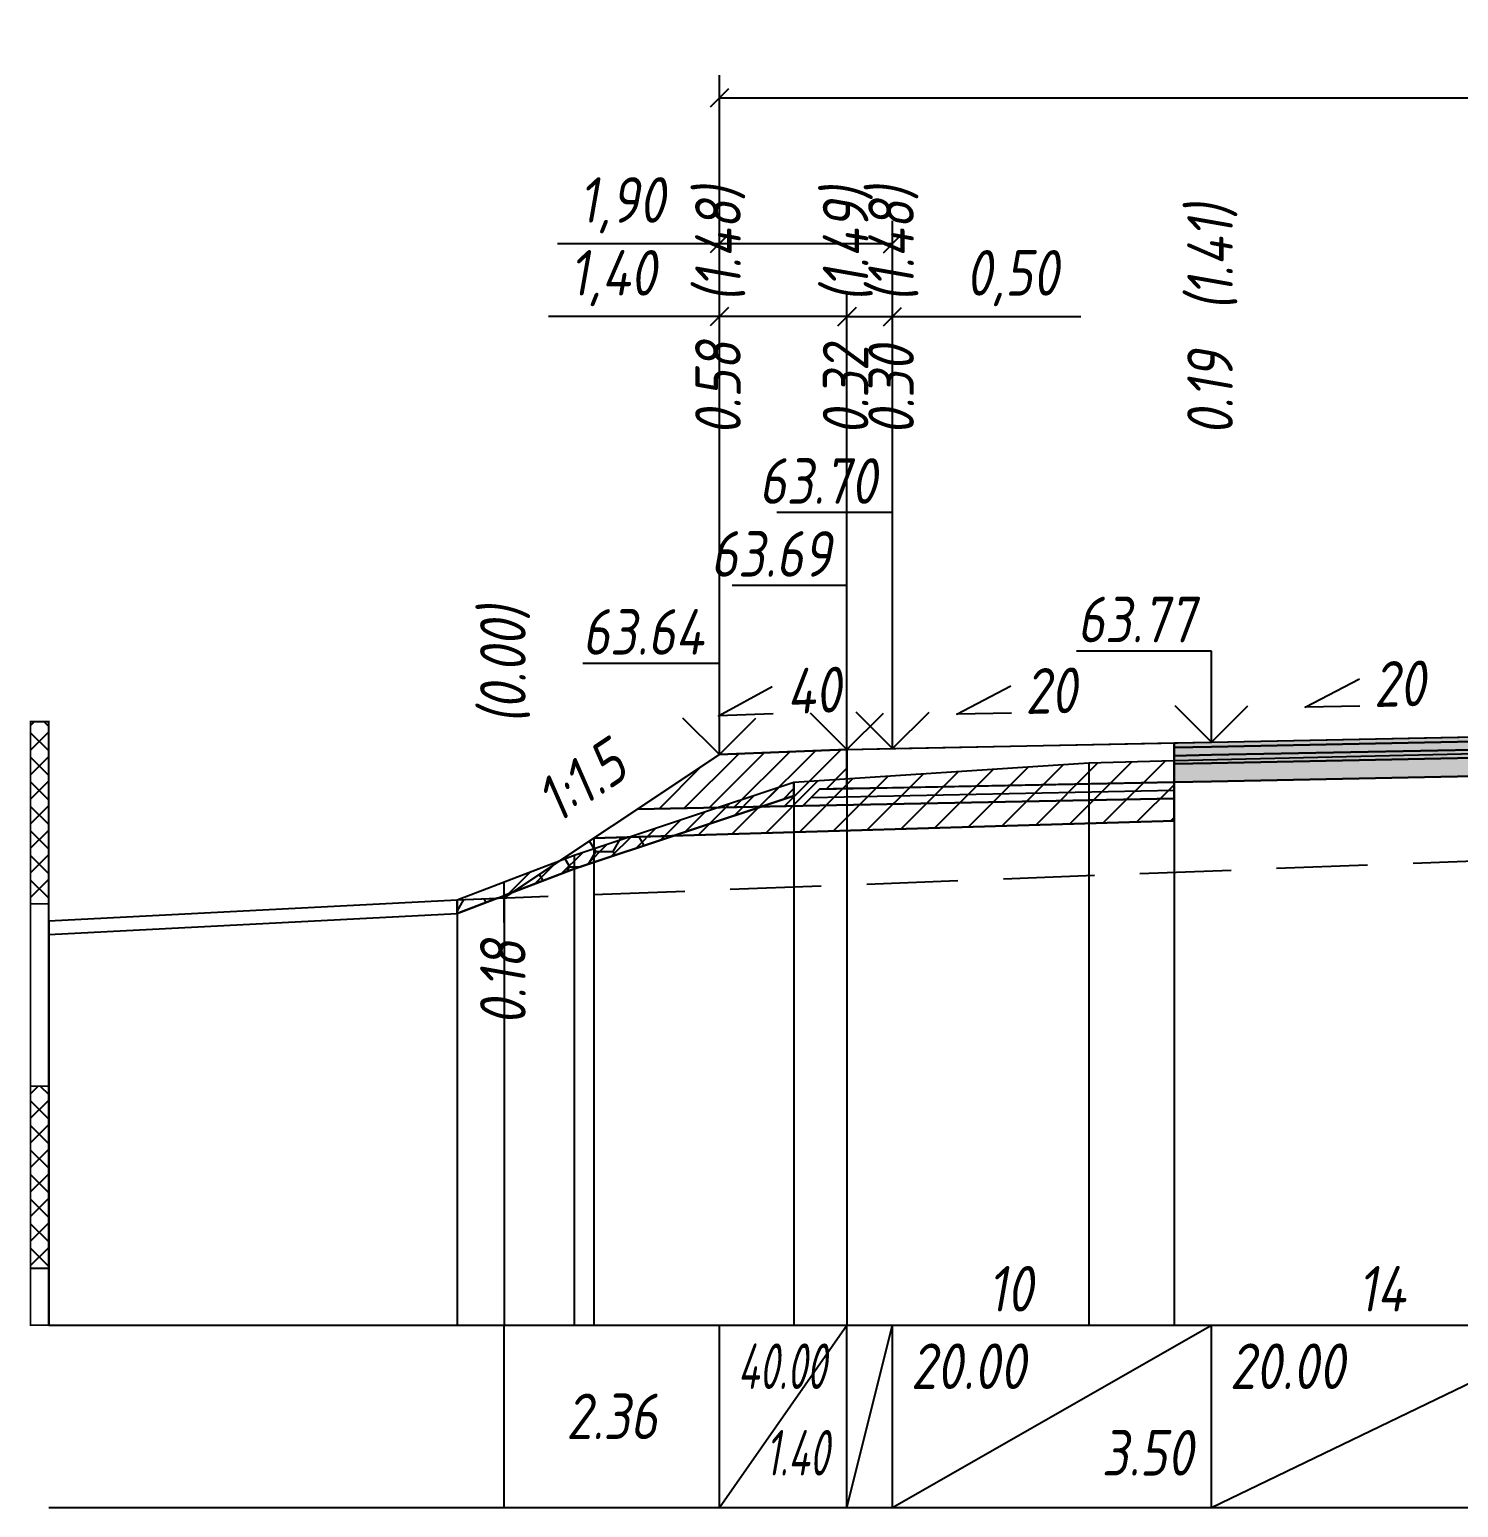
# Model space of a CAD drawing. Extents: x -717 to 1451, y -133302 to 233.
# Drawn here: x 78.9 to 157.4, y -44792 to -44710.9 of the extents above; entities that cross this region are included whole.
import ezdxf
from ezdxf.enums import TextEntityAlignment as Align

# ---------------------------------------------------------------- set-up
doc = ezdxf.new("R2010")
doc.units = 0
doc.linetypes.add('штриховая', pattern=[0.75, 0.5, -0.25])
for name, color, linetype in [('Интерполированный поперечник', 2, 'Continuous'), ('Код_514', 1, 'Continuous'), ('Контур_0', 7, 'Continuous'), ('Контур_2521', 7, 'Continuous'), ('Контур_2564', 7, 'Continuous'), ('Контур_2660', 7, 'Continuous'), ('Контур_2665', 7, 'Continuous'), ('Контур_400', 7, 'Continuous'), ('Контур_508', 7, 'Continuous'), ('Контур_512', 7, 'Continuous'), ('Контур_513', 7, 'Continuous'), ('Контур_818', 7, 'Continuous'), ('Красный поперечник', 1, 'Continuous'), ('Линейка абсолютных высот', 7, 'Continuous'), ('Объём_2501', 7, 'Continuous'), ('Объём_2564', 7, 'Continuous'), ('Объём_2650', 7, 'Continuous'), ('Объём_2660', 7, 'Continuous'), ('Объём_2661', 7, 'Continuous'), ('Объём_2663', 7, 'Continuous'), ('Объём_2665', 7, 'Continuous'), ('Объём_2666', 7, 'Continuous'), ('Объём_2753', 7, 'Continuous'), ('Откосы', 7, 'Continuous'), ('Отметки покрытия', 7, 'Continuous'), ('Рабочие отметки', 7, 'Continuous'), ('Рабочие отметки доп.', 7, 'Continuous'), ('Слои выравнивания', 7, 'Continuous'), ('Таблица', 7, 'Continuous'), ('Уклоны проезжей части', 7, 'Continuous'), ('Черный поперечник', 3, 'Continuous')]:
    doc.layers.add(name, color=color, linetype=linetype)
for name, color, linetype, true_color in [('Контур_2540', 2, 'Continuous', 0xffff00), ('Контур_2560', 2, 'Continuous', 0xffff00), ('Контур_2561', 7, 'Continuous', 0xff8040), ('Контур_2562', 3, 'Continuous', 0x00ff00), ('Контур_2563', 7, 'Continuous', 0xff8000), ('Контур_2570', 7, 'Continuous', 0x80ff00), ('Контур_2725', 7, 'Continuous', 0x323232), ('Контур_2736', 4, 'Continuous', 0x00ffff), ('Контур_2737', 4, 'Continuous', 0x00ffff), ('Контур_2738', 4, 'Continuous', 0x00ffff), ('Контур_2739', 4, 'Continuous', 0x00ffff), ('Контур_2741', 4, 'Continuous', 0x00ffff), ('Контур_2742', 4, 'Continuous', 0x00ffff), ('Контур_2743', 4, 'Continuous', 0x00ffff), ('Контур_2744', 7, 'Continuous', 0xa4ffff), ('Контур_2745', 7, 'Continuous', 0xa4ffff), ('Контур_2747', 4, 'Continuous', 0x00ffff), ('Контур_2748', 4, 'Continuous', 0x00ffff), ('Контур_2749', 4, 'Continuous', 0x00ffff), ('Контур_2750', 4, 'Continuous', 0x00ffff), ('Контур_2751', 4, 'Continuous', 0x00ffff), ('Контур_2752', 4, 'Continuous', 0x00ffff), ('Контур_2760', 7, 'Continuous', 0x323232), ('Контур_2761', 7, 'Continuous', 0x323232), ('Контур_2762', 7, 'Continuous', 0x323232), ('Контур_2763', 7, 'Continuous', 0x323232), ('Контур_402', 7, 'Continuous', 0xff6464), ('Контур_703', 4, 'Continuous', 0x00ffff), ('Контур_705', 4, 'Continuous', 0x00ffff), ('Контур_707', 4, 'Continuous', 0x00ffff), ('Контур_720', 131, 'Continuous', 0xaaffff), ('Объём_2500', 7, 'Continuous', 0xc0c0c0), ('Объём_2520', 7, 'Continuous', 0x80ffff), ('Объём_2540', 2, 'Continuous', 0xffff00), ('Объём_2560', 2, 'Continuous', 0xffff00), ('Объём_2561', 7, 'Continuous', 0xff8040), ('Объём_2562', 3, 'Continuous', 0x00ff00), ('Объём_2563', 7, 'Continuous', 0xff8000), ('Объём_2570', 7, 'Continuous', 0x80ff00), ('Объём_2600', 7, 'Continuous', 0x808000), ('Объём_2746', 2, 'Continuous', 0xffff00)]:
    doc.layers.add(name, color=color, linetype=linetype, true_color=true_color)
doc.styles.get("Standard").update_dxf_attribs({"font": 'txt', "height": 2.5})
doc.styles.add('М', font='romand.shx', dxfattribs={"width": 0.8, "oblique": 10, "height": 2.5})
doc.dimstyles.new('ISO-25', dxfattribs={"dimtxt": 2.5, "dimasz": 2.5, "dimexe": 1.25, "dimexo": 0.625, "dimtad": 1, "dimtxsty": 'Standard', "dimcen": 2.5, "dimadec": 0, "dimazin": 0, "dimtfac": 1, "dimtmove": 0, "dimatfit": 3, "dimfxl": 1, "dimarcsym": 0})
pattern_1 = [(45.0000013, (0, 0), (-0.67351924, 0.67351921), []), (135.0000003, (0, 0), (-0.673519222, -0.67351923), [])]

# ---------------------------------------------------------------- blocks, each defined once
blk = doc.blocks.new('_Oblique')
at = {"color": 0, "linetype": 'ByBlock', "lineweight": -2}
blk.add_line((-0.5, -0.5), (0.5, 0.5), dxfattribs=at)
blk = doc.blocks.new('*D1051')
at = {"color": 0, "lineweight": -2, "transparency": 16777216}
for p, q in [((116.803, -44750.122), (116.803, -44725.402)), ((123.803, -44749.842), (123.803, -44725.402)), ((116.803, -44726.652), (107.426, -44726.652)), ((123.803, -44726.652), (116.803, -44726.652))]:
    blk.add_line(p, q, dxfattribs=at)
at = {"layer": 'Defpoints', "color": 0, "transparency": 16777216}
for p in [(123.803, -44726.652), (116.803, -44750.747), (123.803, -44750.467)]:
    blk.add_point(p, dxfattribs=at)
at = {"color": 0, "lineweight": -2, "transparency": 16777216, "rotation": 180}
blk.add_blockref('_Oblique', (116.803, -44726.652), dxfattribs=at)
at = {"color": 0, "lineweight": -2, "transparency": 16777216}
blk.add_blockref('_Oblique', (123.803, -44726.652), dxfattribs=at)
at = {"color": 0, "transparency": 16777216, "insert": (110.966, -44724.539), "char_height": 2.5, "width": 8.75, "attachment_point": 5, "style": 'М'}
blk.add_mtext('1,40', dxfattribs=at)
blk = doc.blocks.new('*D1053')
at = {"color": 0, "lineweight": -2, "transparency": 16777216}
for p, q in [((123.803, -44749.842), (123.803, -44725.402)), ((126.303, -44749.792), (126.303, -44725.402)), ((123.803, -44726.652), (126.303, -44726.652)), ((126.303, -44726.652), (136.639, -44726.652))]:
    blk.add_line(p, q, dxfattribs=at)
at = {"layer": 'Defpoints', "color": 0, "transparency": 16777216}
for p in [(126.303, -44726.652), (126.303, -44750.417), (123.803, -44750.467)]:
    blk.add_point(p, dxfattribs=at)
at = {"color": 0, "lineweight": -2, "transparency": 16777216, "rotation": 180}
blk.add_blockref('_Oblique', (123.803, -44726.652), dxfattribs=at)
at = {"color": 0, "lineweight": -2, "transparency": 16777216}
blk.add_blockref('_Oblique', (126.303, -44726.652), dxfattribs=at)
at = {"color": 0, "transparency": 16777216, "insert": (132.878, -44724.539), "char_height": 2.5, "width": 9.16667, "attachment_point": 5, "style": 'М'}
blk.add_mtext('0,50', dxfattribs=at)
blk = doc.blocks.new('*D1056')
at = {"color": 0, "lineweight": -2, "transparency": 16777216}
for p, q in [((116.803, -44750.122), (116.803, -44721.402)), ((126.303, -44749.792), (126.303, -44721.402)), ((116.803, -44722.652), (107.924, -44722.652)), ((126.303, -44722.652), (116.803, -44722.652))]:
    blk.add_line(p, q, dxfattribs=at)
at = {"layer": 'Defpoints', "color": 0, "transparency": 16777216}
for p in [(126.303, -44722.652), (126.303, -44750.417), (116.803, -44750.747)]:
    blk.add_point(p, dxfattribs=at)
at = {"color": 0, "lineweight": -2, "transparency": 16777216, "rotation": 180}
blk.add_blockref('_Oblique', (116.803, -44722.652), dxfattribs=at)
at = {"color": 0, "lineweight": -2, "transparency": 16777216}
blk.add_blockref('_Oblique', (126.303, -44722.652), dxfattribs=at)
at = {"color": 0, "transparency": 16777216, "insert": (111.464, -44720.539), "char_height": 2.5, "width": 8.75, "attachment_point": 5, "style": 'М'}
blk.add_mtext('1,90', dxfattribs=at)
blk = doc.blocks.new('*D1057')
at = {"color": 0, "lineweight": -2, "transparency": 16777216}
for p, q in [((116.803, -44750.122), (116.803, -44713.402)), ((212.303, -44750.122), (212.303, -44713.402)), ((116.803, -44714.652), (212.303, -44714.652))]:
    blk.add_line(p, q, dxfattribs=at)
at = {"layer": 'Defpoints', "color": 0, "transparency": 16777216}
for p in [(212.303, -44714.652), (116.803, -44750.747), (212.303, -44750.747)]:
    blk.add_point(p, dxfattribs=at)
at = {"color": 0, "lineweight": -2, "transparency": 16777216, "rotation": 180}
blk.add_blockref('_Oblique', (116.803, -44714.652), dxfattribs=at)
at = {"color": 0, "lineweight": -2, "transparency": 16777216}
blk.add_blockref('_Oblique', (212.303, -44714.652), dxfattribs=at)
at = {"color": 0, "transparency": 16777216, "insert": (164.553, -44712.539), "char_height": 2.5, "width": 10.41667, "attachment_point": 5, "style": 'М'}
blk.add_mtext('19,10', dxfattribs=at)

msp = doc.modelspace()

# ---------------------------------------------------------------- hatches: boundary and pattern name
at = {"layer": 'Линейка абсолютных высот'}
h = msp.add_hatch(dxfattribs=at)
h.set_pattern_fill('ANSI37', scale=0.3, style=0)
h.set_pattern_definition(pattern_1)
h.paths.add_polyline_path([(80, -44758.878), (80, -44748.878), (79, -44748.878), (79, -44758.878)])
h = msp.add_hatch(dxfattribs=at)
h.set_pattern_fill('ANSI37', scale=0.3, style=0)
h.set_pattern_definition(pattern_1)
h.paths.add_polyline_path([(80, -44778.878), (80, -44768.878), (79, -44768.878), (79, -44778.878)])
at = {"layer": 'Объём_2563'}
h = msp.add_hatch(dxfattribs=at)
h.set_pattern_fill('ANSI31', color=256, scale=0.3)
h.paths.add_polyline_path([(116.803, -44750.684), (123.803, -44750.404), (123.803, -44752.554), (122.303, -44752.584), (121.384, -44753.503), (112.303, -44753.684)])
at = {"layer": 'Объём_2570'}
h = msp.add_hatch(dxfattribs=at)
h.set_pattern_fill('ANSI31', color=256, scale=0.2)
h.paths.add_polyline_path([(120.888, -44752.948), (108.837, -44756.963), (105, -44758.419), (105, -44757.669), (108.837, -44756.213), (120.888, -44752.198)])
at = {"layer": 'Объём_2600'}
h = msp.add_hatch(dxfattribs=at)
h.set_pattern_fill('ANSI31', color=6, scale=0.4)
h.paths.add_polyline_path([(137.077, -44751.142), (141.749, -44751.011), (141.749, -44754.323), (114.288, -44755.147), (120.888, -44752.948), (120.888, -44752.198)])
h = msp.add_hatch(dxfattribs=at)
h.set_pattern_fill('HONEY', color=5, scale=0.3)
h.paths.add_polyline_path([(108.837, -44756.963), (105.466, -44758.242), (109.911, -44755.278), (114.288, -44755.147)])
h = msp.add_hatch(dxfattribs=at)
h.set_pattern_fill('HONEY', color=5, scale=0.3)
h.paths.add_polyline_path([(102.408, -44759.402), (102.408, -44758.652), (104.608, -44758.568)])
at = {"layer": 'Слои выравнивания'}
for color, points in [(2, [(141.749, -44750.045), (143.803, -44750.004), (159.091, -44749.698), (164.472, -44749.591), (164.553, -44749.589), (164.553, -44749.839), (164.472, -44749.841), (159.091, -44749.948), (143.803, -44750.254), (141.749, -44750.295)]), (3, [(141.749, -44750.295), (143.803, -44750.254), (159.091, -44749.948), (164.472, -44749.841), (164.553, -44749.839), (164.553, -44750.289), (164.472, -44750.291), (159.091, -44750.398), (143.803, -44750.704), (141.749, -44750.745)]), (4, [(141.749, -44750.745), (143.803, -44750.704), (159.091, -44750.398), (164.472, -44750.291), (164.553, -44750.289), (164.553, -44750.739), (164.472, -44750.741), (159.091, -44750.848), (143.803, -44751.154), (141.749, -44751.195)]), (5, [(141.749, -44751.195), (143.803, -44751.154), (159.091, -44750.848), (164.472, -44750.741), (164.553, -44750.739), (164.553, -44751.739), (164.472, -44751.741), (159.091, -44751.848), (143.803, -44752.154), (141.749, -44752.195)])]:
    msp.add_hatch(color=color, dxfattribs=at).paths.add_polyline_path(points)

# ---------------------------------------------------------------- linework, layer by layer
at = {"layer": 'Интерполированный поперечник', "linetype": 'штриховая', "ltscale": 10, "flags": 128}
msp.add_lwpolyline([(102.408, -44758.652), (217.127, -44754.249)], dxfattribs=at)
at = {"layer": 'Код_514'}
for p, q in [((105, -44792), (105, -44782)), ((116.803, -44792), (116.803, -44782)), ((116.803, -44792), (123.803, -44782)), ((123.803, -44792), (123.803, -44782)), ((123.803, -44792), (126.303, -44782)), ((126.303, -44792), (126.303, -44782)), ((126.303, -44792), (143.803, -44782)), ((143.803, -44792), (143.803, -44782)), ((143.803, -44792), (164.553, -44782))]:
    msp.add_line(p, q, dxfattribs=at)
at = {"layer": 'Контур_0', "flags": 128}
for points in [[(126.303, -44752.504), (123.803, -44752.554), (123.803, -44750.404), (141.749, -44750.045), (141.749, -44752.195), (126.303, -44752.504), (126.303, -44752.504)], [(116.803, -44750.684), (105, -44758.553), (105, -44758.553), (105, -44758.553), (105, -44758.553), (105, -44758.553), (105, -44758.553), (105, -44758.553), (105, -44758.553), (105, -44758.553), (105, -44758.553), (105, -44758.553), (105, -44758.553), (105, -44758.553), (105, -44758.553), (105, -44759.908)], [(116.803, -44750.684), (105, -44758.553), (105, -44758.553), (105, -44758.553), (105, -44758.553), (105, -44758.553), (105, -44758.553), (105, -44758.553), (105, -44758.553), (105, -44758.553), (105, -44758.553), (105, -44758.553), (105, -44758.553), (105, -44758.553), (105, -44758.553), (105, -44759.908), (105, -44759.908), (105, -44758.553), (105, -44758.553), (105, -44758.553), (105, -44758.553), (105, -44758.553), (105, -44758.553), (105, -44758.553), (105, -44758.553), (105, -44758.553), (105, -44758.553), (105, -44758.553), (105, -44758.553), (105, -44758.553)], [(112.303, -44753.684), (121.384, -44753.503), (122.303, -44752.584), (123.803, -44752.554)], [(122.303, -44752.584), (141.749, -44752.195), (141.749, -44753.095), (121.384, -44753.503), (122.303, -44752.584), (122.303, -44752.584)]]:
    msp.add_lwpolyline(points, dxfattribs=at)
at = {"layer": 'Контур_2521', "color": 250, "flags": 128}
msp.add_lwpolyline([(121.843, -44753.043), (141.749, -44752.645)], dxfattribs=at)
at = {"layer": 'Контур_2540', "flags": 128}
msp.add_lwpolyline([(121.384, -44753.503), (141.749, -44753.095), (141.749, -44754.323), (109.911, -44755.278), (112.303, -44753.684), (121.384, -44753.503), (121.384, -44753.503)], dxfattribs=at)
at = {"layer": 'Контур_2560', "flags": 128}
msp.add_lwpolyline([(116.803, -44750.684), (116.803, -44750.684), (116.803, -44750.684), (123.803, -44750.404)], dxfattribs=at)
at = {"layer": 'Контур_2561', "flags": 128}
msp.add_lwpolyline([(123.803, -44750.404), (123.803, -44750.404), (116.803, -44750.684), (116.803, -44750.684), (123.803, -44750.404)], dxfattribs=at)
at = {"layer": 'Контур_2562', "flags": 128}
msp.add_lwpolyline([(116.803, -44750.684), (116.803, -44750.684), (116.803, -44750.684), (116.803, -44750.684), (116.803, -44750.684)], dxfattribs=at)
at = {"layer": 'Контур_2563', "flags": 128}
msp.add_lwpolyline([(116.803, -44750.684), (123.803, -44750.404), (123.803, -44752.554), (122.303, -44752.584), (121.384, -44753.503), (112.303, -44753.684), (116.803, -44750.684), (116.803, -44750.684)], dxfattribs=at)
at = {"layer": 'Контур_2564', "flags": 128}
msp.add_lwpolyline([(116.803, -44750.684), (123.803, -44750.404)], dxfattribs=at)
at = {"layer": 'Контур_2570', "flags": 128}
msp.add_lwpolyline([(80, -44760.559), (102.408, -44759.402), (102.408, -44759.402), (108.837, -44756.963), (120.888, -44752.948), (120.888, -44752.198), (137.077, -44751.142), (141.749, -44751.011), (159.091, -44750.613), (164.472, -44750.515), (164.553, -44750.516), (181.941, -44750.779), (187.216, -44750.83), (204.372, -44751.751), (209.076, -44751.982), (209.076, -44752.732), (214.916, -44754.223), (217.127, -44754.999), (217.127, -44754.999), (227.067, -44753.664), (232.244, -44753.259), (259.922, -44752.339), (266.06, -44752.468), (271.209, -44752.106)], dxfattribs=at)
at = {"layer": 'Контур_2660', "flags": 128}
msp.add_lwpolyline([(109.911, -44755.278), (141.749, -44754.323)], dxfattribs=at)
at = {"layer": 'Контур_2665', "flags": 128}
msp.add_lwpolyline([(116.803, -44750.684), (116.803, -44750.684)], dxfattribs=at)
at = {"layer": 'Контур_2725', "flags": 128}
msp.add_lwpolyline([(141.749, -44752.195), (143.803, -44752.154), (159.091, -44751.848), (164.472, -44751.741), (164.553, -44751.739), (181.941, -44752.087), (185.303, -44752.154), (187.216, -44752.192)], dxfattribs=at)
at = {"layer": 'Контур_2736', "flags": 128}
msp.add_lwpolyline([(116.803, -44750.684), (105, -44758.553)], dxfattribs=at)
at = {"layer": 'Контур_2737', "flags": 128}
msp.add_lwpolyline([(105, -44758.553), (105, -44758.553)], dxfattribs=at)
at = {"layer": 'Контур_2738', "flags": 128}
msp.add_lwpolyline([(105, -44758.553), (105, -44758.553)], dxfattribs=at)
at = {"layer": 'Контур_2739', "flags": 128}
msp.add_lwpolyline([(105, -44758.553), (105, -44758.553)], dxfattribs=at)
at = {"layer": 'Контур_2741', "flags": 128}
msp.add_lwpolyline([(105, -44758.553), (105, -44758.553)], dxfattribs=at)
at = {"layer": 'Контур_2742', "flags": 128}
msp.add_lwpolyline([(105, -44758.553), (105, -44758.553)], dxfattribs=at)
at = {"layer": 'Контур_2743', "flags": 128}
msp.add_lwpolyline([(105, -44758.553), (105, -44758.553)], dxfattribs=at)
at = {"layer": 'Контур_2744', "flags": 128}
msp.add_lwpolyline([(105, -44758.553), (105, -44758.553)], dxfattribs=at)
msp.add_lwpolyline([(105, -44758.553), (105, -44758.553)], dxfattribs=at)
msp.add_lwpolyline([(105, -44758.553), (105, -44758.553)], dxfattribs=at)
msp.add_lwpolyline([(105, -44758.553), (105, -44758.553)], dxfattribs=at)
msp.add_lwpolyline([(105, -44758.553), (105, -44758.553)], dxfattribs=at)
msp.add_lwpolyline([(105, -44758.553), (105, -44758.553)], dxfattribs=at)
at = {"layer": 'Контур_2745', "flags": 128}
msp.add_lwpolyline([(105, -44758.553), (105, -44758.553)], dxfattribs=at)
msp.add_lwpolyline([(105, -44758.553), (105, -44758.553)], dxfattribs=at)
msp.add_lwpolyline([(105, -44758.553), (105, -44758.553)], dxfattribs=at)
msp.add_lwpolyline([(105, -44758.553), (105, -44758.553)], dxfattribs=at)
msp.add_lwpolyline([(105, -44758.553), (105, -44758.553)], dxfattribs=at)
msp.add_lwpolyline([(105, -44758.553), (105, -44758.553)], dxfattribs=at)
at = {"layer": 'Контур_2747', "flags": 128}
msp.add_lwpolyline([(105, -44758.553), (105, -44758.553)], dxfattribs=at)
at = {"layer": 'Контур_2748', "flags": 128}
msp.add_lwpolyline([(105, -44758.553), (105, -44758.553)], dxfattribs=at)
at = {"layer": 'Контур_2749', "flags": 128}
msp.add_lwpolyline([(105, -44758.553), (105, -44758.553)], dxfattribs=at)
at = {"layer": 'Контур_2750', "flags": 128}
msp.add_lwpolyline([(105, -44758.553), (105, -44758.553)], dxfattribs=at)
at = {"layer": 'Контур_2751', "flags": 128}
msp.add_lwpolyline([(105, -44758.553), (105, -44758.553)], dxfattribs=at)
at = {"layer": 'Контур_2752', "flags": 128}
msp.add_lwpolyline([(105, -44758.553), (105, -44758.553)], dxfattribs=at)
at = {"layer": 'Контур_2760', "flags": 128}
msp.add_lwpolyline([(141.749, -44750.045), (143.803, -44750.004), (159.091, -44749.698), (164.472, -44749.591), (164.553, -44749.589), (181.941, -44749.937), (185.303, -44750.004), (187.216, -44750.042)], dxfattribs=at)
at = {"layer": 'Контур_2761', "flags": 128}
msp.add_lwpolyline([(141.749, -44750.295), (143.803, -44750.254), (159.091, -44749.948), (164.472, -44749.841), (164.553, -44749.839), (181.941, -44750.187), (185.303, -44750.254), (187.216, -44750.292)], dxfattribs=at)
at = {"layer": 'Контур_2762', "flags": 128}
msp.add_lwpolyline([(141.749, -44750.745), (143.803, -44750.704), (159.091, -44750.398), (164.472, -44750.291), (164.553, -44750.289), (181.941, -44750.637), (185.303, -44750.704), (187.216, -44750.742)], dxfattribs=at)
at = {"layer": 'Контур_2763', "flags": 128}
msp.add_lwpolyline([(141.749, -44751.195), (143.803, -44751.154), (159.091, -44750.848), (164.472, -44750.741), (164.553, -44750.739), (181.941, -44751.087), (185.303, -44751.154), (187.216, -44751.192)], dxfattribs=at)
at = {"layer": 'Контур_400', "flags": 128}
msp.add_lwpolyline([(123.803, -44750.404), (126.303, -44750.354), (126.303, -44750.354), (126.303, -44750.354), (126.303, -44750.354), (126.303, -44750.354), (126.303, -44750.354), (143.803, -44750.004), (164.553, -44749.589)], dxfattribs=at)
at = {"layer": 'Контур_402', "flags": 128}
msp.add_lwpolyline([(109.911, -44755.278), (141.749, -44754.323), (141.749, -44752.195), (164.553, -44751.739), (187.216, -44752.192), (187.216, -44754.319), (219.194, -44755.278)], dxfattribs=at)
at = {"layer": 'Контур_508', "flags": 128}
msp.add_lwpolyline([(105, -44758.553), (109.911, -44755.278), (141.749, -44754.323), (141.749, -44752.195), (164.553, -44751.739), (187.216, -44752.192), (187.216, -44754.319), (219.194, -44755.278), (229.276, -44762), (231.276, -44762), (246.209, -44752.045)], dxfattribs=at)
at = {"layer": 'Контур_512', "flags": 128}
msp.add_lwpolyline([(105, -44758.553), (109.911, -44755.278), (141.749, -44754.323)], dxfattribs=at)
at = {"layer": 'Контур_513', "flags": 128}
msp.add_lwpolyline([(105, -44758.553), (109.911, -44755.278), (141.749, -44754.323), (141.749, -44752.195), (164.553, -44751.739), (187.216, -44752.192), (187.216, -44754.319), (219.194, -44755.278), (229.276, -44762), (231.276, -44762), (246.209, -44752.045)], dxfattribs=at)
at = {"layer": 'Контур_703', "flags": 128}
for points in [[(116.803, -44750.684), (105, -44758.553)], [(105, -44758.553), (105, -44759.908)]]:
    msp.add_lwpolyline(points, dxfattribs=at)
at = {"layer": 'Контур_705', "flags": 128}
msp.add_lwpolyline([(105, -44758.553), (105, -44758.553)], dxfattribs=at)
at = {"layer": 'Контур_707', "flags": 128}
msp.add_lwpolyline([(105, -44759.908), (105, -44758.553)], dxfattribs=at)
at = {"layer": 'Контур_720', "flags": 128}
msp.add_lwpolyline([(105, -44759.908), (105, -44759.908)], dxfattribs=at)
at = {"layer": 'Контур_818', "flags": 128}
msp.add_lwpolyline([(105, -44758.419), (108.837, -44756.963), (120.888, -44752.948), (120.888, -44752.198), (137.077, -44751.142), (141.749, -44751.011), (159.091, -44750.613), (164.472, -44750.515), (164.553, -44750.516), (181.941, -44750.779), (187.216, -44750.83), (204.372, -44751.751), (209.076, -44751.982), (209.076, -44752.732), (214.916, -44754.223), (217.127, -44754.999), (217.127, -44754.999), (227.067, -44753.664), (232.244, -44753.259), (246.209, -44752.795)], dxfattribs=at)
at = {"layer": 'Красный поперечник'}
for p, q in [((143.803, -44750.004), (164.553, -44749.589)), ((116.803, -44750.684), (123.803, -44750.404)), ((123.803, -44750.404), (126.303, -44750.354)), ((126.303, -44750.354), (143.803, -44750.004)), ((105, -44758.553), (116.803, -44750.684)), ((141.749, -44754.323), (141.749, -44782)), ((109.911, -44755.278), (109.911, -44782)), ((105, -44758.553), (105, -44782))]:
    msp.add_line(p, q, dxfattribs=at)
at = {"layer": 'Линейка абсолютных высот', "color": 7, "const_width": 0.1, "flags": 128}
for points in [[(80, -44758.878), (80, -44748.878), (79, -44748.878), (79, -44758.878), (80, -44758.878)], [(80, -44768.878), (80, -44758.878), (79, -44758.878), (79, -44768.878), (80, -44768.878)], [(80, -44778.878), (80, -44768.878), (79, -44768.878), (79, -44778.878), (80, -44778.878)], [(80, -44782), (80, -44778.878), (79, -44778.878), (79, -44782), (80, -44782)]]:
    msp.add_lwpolyline(points, dxfattribs=at)
at = {"layer": 'Объём_2500', "flags": 128}
msp.add_lwpolyline([(126.303, -44752.504), (123.803, -44752.554), (123.803, -44750.404), (141.749, -44750.045), (141.749, -44752.195), (126.303, -44752.504), (126.303, -44752.504)], dxfattribs=at)
at = {"layer": 'Объём_2501', "flags": 128}
msp.add_lwpolyline([(123.803, -44750.404), (126.303, -44750.354), (126.303, -44750.354), (126.303, -44750.354), (126.303, -44750.354), (126.303, -44750.354), (126.303, -44750.354), (143.803, -44750.004), (164.553, -44749.589)], dxfattribs=at)
at = {"layer": 'Объём_2520', "color": 250, "flags": 128}
msp.add_lwpolyline([(122.303, -44752.584), (141.749, -44752.195), (141.749, -44753.095), (121.384, -44753.503), (122.303, -44752.584), (122.303, -44752.584)], dxfattribs=at)
at = {"layer": 'Объём_2540', "flags": 128}
msp.add_lwpolyline([(121.384, -44753.503), (141.749, -44753.095), (141.749, -44754.323), (109.911, -44755.278), (112.303, -44753.684), (121.384, -44753.503), (121.384, -44753.503)], dxfattribs=at)
at = {"layer": 'Объём_2560', "flags": 128}
msp.add_lwpolyline([(116.803, -44750.684), (116.803, -44750.684), (116.803, -44750.684), (123.803, -44750.404)], dxfattribs=at)
at = {"layer": 'Объём_2561', "flags": 128}
msp.add_lwpolyline([(123.803, -44750.404), (123.803, -44750.404), (116.803, -44750.684), (116.803, -44750.684), (123.803, -44750.404)], dxfattribs=at)
at = {"layer": 'Объём_2562', "flags": 128}
msp.add_lwpolyline([(116.803, -44750.684), (116.803, -44750.684), (116.803, -44750.684), (116.803, -44750.684), (116.803, -44750.684)], dxfattribs=at)
at = {"layer": 'Объём_2563', "color": 250, "flags": 128}
msp.add_lwpolyline([(116.803, -44750.684), (123.803, -44750.404), (123.803, -44752.554), (122.303, -44752.584), (121.384, -44753.503), (112.303, -44753.684), (116.803, -44750.684), (116.803, -44750.684)], dxfattribs=at)
at = {"layer": 'Объём_2564', "flags": 128}
msp.add_lwpolyline([(116.803, -44750.684), (123.803, -44750.404)], dxfattribs=at)
at = {"layer": 'Объём_2570', "flags": 128}
msp.add_lwpolyline([(120.888, -44752.948), (108.837, -44756.963), (105, -44758.419), (105, -44757.669), (108.837, -44756.213), (120.888, -44752.198), (120.888, -44752.948), (120.888, -44752.948)], dxfattribs=at)
at = {"layer": 'Объём_2600', "color": 5, "flags": 128}
for points in [[(108.837, -44756.963), (105.466, -44758.242), (109.911, -44755.278), (114.288, -44755.147), (108.837, -44756.963), (108.837, -44756.963)], [(102.408, -44759.402), (102.408, -44758.652), (104.608, -44758.568), (102.408, -44759.402), (102.408, -44759.402)]]:
    msp.add_lwpolyline(points, dxfattribs=at)
at = {"layer": 'Объём_2650', "color": 6, "flags": 128}
for points in [[(137.077, -44751.142), (141.749, -44751.011), (141.749, -44754.323), (114.288, -44755.147), (120.888, -44752.948), (120.888, -44752.198), (137.077, -44751.142), (137.077, -44751.142)], [(105.466, -44758.242), (105, -44758.553), (104.608, -44758.568), (105.466, -44758.242), (105.466, -44758.242)]]:
    msp.add_lwpolyline(points, dxfattribs=at)
at = {"layer": 'Объём_2660', "flags": 128}
msp.add_lwpolyline([(109.911, -44755.278), (141.749, -44754.323)], dxfattribs=at)
at = {"layer": 'Объём_2661', "flags": 128}
msp.add_lwpolyline([(116.803, -44750.684), (105, -44758.553)], dxfattribs=at)
at = {"layer": 'Объём_2663', "flags": 128}
msp.add_lwpolyline([(105, -44758.553), (105, -44759.908), (105, -44758.553)], dxfattribs=at)
at = {"layer": 'Объём_2665', "flags": 128}
msp.add_lwpolyline([(116.803, -44750.684), (116.803, -44750.684)], dxfattribs=at)
at = {"layer": 'Объём_2666', "flags": 128}
msp.add_lwpolyline([(116.803, -44750.684), (105, -44758.553)], dxfattribs=at)
at = {"layer": 'Объём_2746', "flags": 128}
msp.add_lwpolyline([(137.077, -44751.142), (141.749, -44751.011), (141.749, -44754.323), (114.288, -44755.147), (120.888, -44752.948), (120.888, -44752.198), (137.077, -44751.142), (137.077, -44751.142)], dxfattribs=at)
at = {"layer": 'Объём_2753', "flags": 128}
msp.add_lwpolyline([(141.749, -44750.045), (141.749, -44750.045)], dxfattribs=at)
at = {"layer": 'Откосы', "color": 1, "flags": 128}
for points in [[(119.757, -44748.445), (116.76, -44748.565), (119.697, -44746.946)], [(132.827, -44748.412), (129.827, -44748.472), (132.797, -44746.913)], [(151.952, -44748.03), (148.952, -44748.09), (151.922, -44746.53)]]:
    msp.add_lwpolyline(points, dxfattribs=at)
at = {"layer": 'Отметки покрытия', "color": 1}
for p, q in [((126.303, -44737.404), (119.953, -44737.404)), ((126.303, -44750.354), (126.303, -44737.404)), ((123.803, -44741.404), (117.503, -44741.404)), ((123.803, -44750.404), (123.803, -44741.404)), ((143.803, -44745.004), (136.403, -44745.004)), ((143.803, -44750.004), (143.803, -44745.004)), ((116.803, -44745.684), (109.303, -44745.684)), ((116.803, -44750.684), (116.803, -44745.684)), ((116.803, -44750.684), (114.803, -44748.684)), ((116.803, -44750.684), (118.803, -44748.684)), ((123.803, -44750.404), (121.803, -44748.404)), ((123.803, -44750.404), (125.803, -44748.404)), ((126.303, -44750.354), (124.303, -44748.354)), ((126.303, -44750.354), (128.303, -44748.354)), ((143.803, -44750.004), (141.803, -44748.004)), ((143.803, -44750.004), (145.803, -44748.004))]:
    msp.add_line(p, q, dxfattribs=at)
at = {"layer": 'Слои выравнивания'}
for p, q in [((123.803, -44750.404), (123.803, -44782)), ((141.749, -44750.045), (141.749, -44782))]:
    msp.add_line(p, q, dxfattribs=at)
at = {"layer": 'Слои выравнивания', "color": 2, "flags": 128}
msp.add_lwpolyline([(141.749, -44750.045), (143.803, -44750.004), (159.091, -44749.698), (164.472, -44749.591), (164.553, -44749.589), (164.553, -44749.839), (164.472, -44749.841), (159.091, -44749.948), (143.803, -44750.254), (141.749, -44750.295)], close=True, dxfattribs=at)
at = {"layer": 'Слои выравнивания', "color": 3, "flags": 128}
msp.add_lwpolyline([(141.749, -44750.295), (143.803, -44750.254), (159.091, -44749.948), (164.472, -44749.841), (164.553, -44749.839), (164.553, -44750.289), (164.472, -44750.291), (159.091, -44750.398), (143.803, -44750.704), (141.749, -44750.745)], close=True, dxfattribs=at)
at = {"layer": 'Слои выравнивания', "color": 4, "flags": 128}
msp.add_lwpolyline([(141.749, -44750.745), (143.803, -44750.704), (159.091, -44750.398), (164.472, -44750.291), (164.553, -44750.289), (164.553, -44750.739), (164.472, -44750.741), (159.091, -44750.848), (143.803, -44751.154), (141.749, -44751.195)], close=True, dxfattribs=at)
at = {"layer": 'Слои выравнивания', "color": 5, "flags": 128}
msp.add_lwpolyline([(141.749, -44751.195), (143.803, -44751.154), (159.091, -44750.848), (164.472, -44750.741), (164.553, -44750.739), (164.553, -44751.739), (164.472, -44751.741), (159.091, -44751.848), (143.803, -44752.154), (141.749, -44752.195)], close=True, dxfattribs=at)
at = {"layer": 'Таблица'}
for p, q in [((80, -44782), (271.209, -44782)), ((80, -44792), (271.209, -44792))]:
    msp.add_line(p, q, dxfattribs=at)
at = {"layer": 'Черный поперечник', "color": 7}
for p, q in [((137.077, -44751.142), (137.077, -44782)), ((141.749, -44751.011), (141.749, -44782)), ((120.888, -44752.198), (120.888, -44782)), ((108.837, -44756.213), (108.837, -44782)), ((102.408, -44758.652), (102.408, -44782)), ((80, -44759.809), (80, -44782))]:
    msp.add_line(p, q, dxfattribs=at)
at = {"layer": 'Черный поперечник', "flags": 128}
msp.add_lwpolyline([(80, -44759.809), (102.408, -44758.652), (108.837, -44756.213), (120.888, -44752.198), (137.077, -44751.142), (141.749, -44751.011), (159.091, -44750.613), (164.472, -44750.515), (164.553, -44750.516), (181.941, -44750.779), (187.216, -44750.83), (204.372, -44751.751), (209.076, -44751.982), (214.916, -44753.473), (217.127, -44754.249), (227.067, -44752.914), (232.244, -44752.509), (259.922, -44751.589), (266.06, -44751.718), (271.209, -44751.356)], dxfattribs=at)

# ---------------------------------------------------------------- texts
at = {"layer": 'Код_514', "style": 'М', "oblique": 10}
for s, width, p in [('40.00', 0.6, (117.803, -44783)), ('20.00', 0.8, (127.303, -44783)), ('20.00', 0.8, (144.803, -44783))]:
    msp.add_text(s, height=2.5, dxfattribs=dict(at, width=width)).set_placement(p, align=Align.TOP_LEFT)
at = {"layer": 'Код_514', "style": 'М', "oblique": 10, "width": 0.8}
msp.add_text('2.36', height=2.5, dxfattribs=at).set_placement((110.901, -44787), align=Align.MIDDLE_CENTER)
at = {"layer": 'Код_514', "style": 'М', "oblique": 10}
for s, width, p in [('1.40', 0.6, (122.803, -44791)), ('3.50', 0.8, (142.803, -44791))]:
    msp.add_text(s, height=2.5, dxfattribs=dict(at, width=width)).set_placement(p, align=Align.BOTTOM_RIGHT)
at = {"layer": 'Отметки покрытия', "color": 1, "style": 'М', "oblique": 10, "width": 0.8}
for s, p in [('63.70', (125.444, -44737.673)), ('63.69', (122.944, -44741.673)), ('63.77', (142.944, -44745.273)), ('63.64', (115.944, -44745.953))]:
    msp.add_text(s, height=2.5, dxfattribs=at).set_placement(p, align=Align.BOTTOM_RIGHT)
at = {"layer": 'Рабочие отметки', "color": 1, "style": 'М', "oblique": 10, "width": 0.8}
for s, p in [('0.58', (116.725, -44733.154)), ('0.32', (123.725, -44733.154)), ('0.30', (126.225, -44733.154)), ('0.19', (143.725, -44733.154))]:
    msp.add_text(s, height=2.5, rotation=90, dxfattribs=at).set_placement(p, align=Align.MIDDLE_LEFT)
msp.add_text('0.18', height=2.5, rotation=90, dxfattribs=at).set_placement((104.922, -44760.871), align=Align.MIDDLE_RIGHT)
at = {"layer": 'Рабочие отметки доп.', "color": 1, "style": 'М', "oblique": 10, "width": 0.8}
for s, p in [('(1.48)', (116.725, -44725.854)), ('(1.49)', (123.725, -44725.854)), ('(1.48)', (126.225, -44725.854)), ('(1.41)', (143.725, -44726.304)), ('(0.00)', (104.922, -44748.983))]:
    msp.add_text(s, height=2.5, rotation=90, dxfattribs=at).set_placement(p, align=Align.MIDDLE_LEFT)
at = {"layer": 'Слои выравнивания', "style": 'М', "oblique": 10, "width": 0.8}
for s, p in [('10', (132.776, -44782)), ('14', (153.151, -44782))]:
    msp.add_text(s, height=2.5, dxfattribs=at).set_placement(p, align=Align.BOTTOM_CENTER)
at = {"layer": 'Уклоны проезжей части', "color": 1, "style": 'М', "oblique": 10, "width": 0.8}
for s, rotation, p in [('20', 1.14576, (154.158, -44748.797)), ('40', 2.29061, (122.061, -44749.161)), ('20', 1.14576, (135.033, -44749.179)), ('1:1.5', 33.69007, (110.347, -44753.786))]:
    msp.add_text(s, height=2.5, rotation=rotation, dxfattribs=at).set_placement(p, align=Align.BOTTOM_CENTER)

# ---------------------------------------------------------------- dimensions: what is measured, and where the dimension line sits
at = {"color": 5}
dim = msp.add_linear_dim(base=(212.303, -44714.652), p1=(116.803, -44750.747), p2=(212.303, -44750.747), angle=180, dimstyle='ISO-25', override={"dimasz": 1, "dimlfac": 0.2, "dimzin": 0, "dimtxsty": 'М', "dimblk1": 'Oblique', "dimblk2": 'Oblique', "dimsah": 1}, dxfattribs=at)
dim.commit()
dim.dimension.update_dxf_attribs({"geometry": '*D1057', "text_midpoint": (164.553, -44712.539)})
for base, p1, p2, picture, middle in [((126.303, -44722.652), (116.803, -44750.747), (126.303, -44750.417), '*D1056', (111.464, -44722.652)), ((123.803, -44726.652), (116.803, -44750.747), (123.803, -44750.467), '*D1051', (110.966, -44726.652)), ((126.303, -44726.652), (123.803, -44750.467), (126.303, -44750.417), '*D1053', (132.878, -44726.652))]:
    dim = msp.add_linear_dim(base=base, p1=p1, p2=p2, angle=180, dimstyle='ISO-25', override={"dimasz": 1, "dimlfac": 0.2, "dimzin": 0, "dimtxsty": 'М', "dimblk1": 'Oblique', "dimblk2": 'Oblique', "dimsah": 1}, dxfattribs=at)
    dim.commit()
    dim.dimension.update_dxf_attribs({"geometry": picture, "text_midpoint": middle, "dimtype": 160})

doc.saveas('drawing.dxf')
